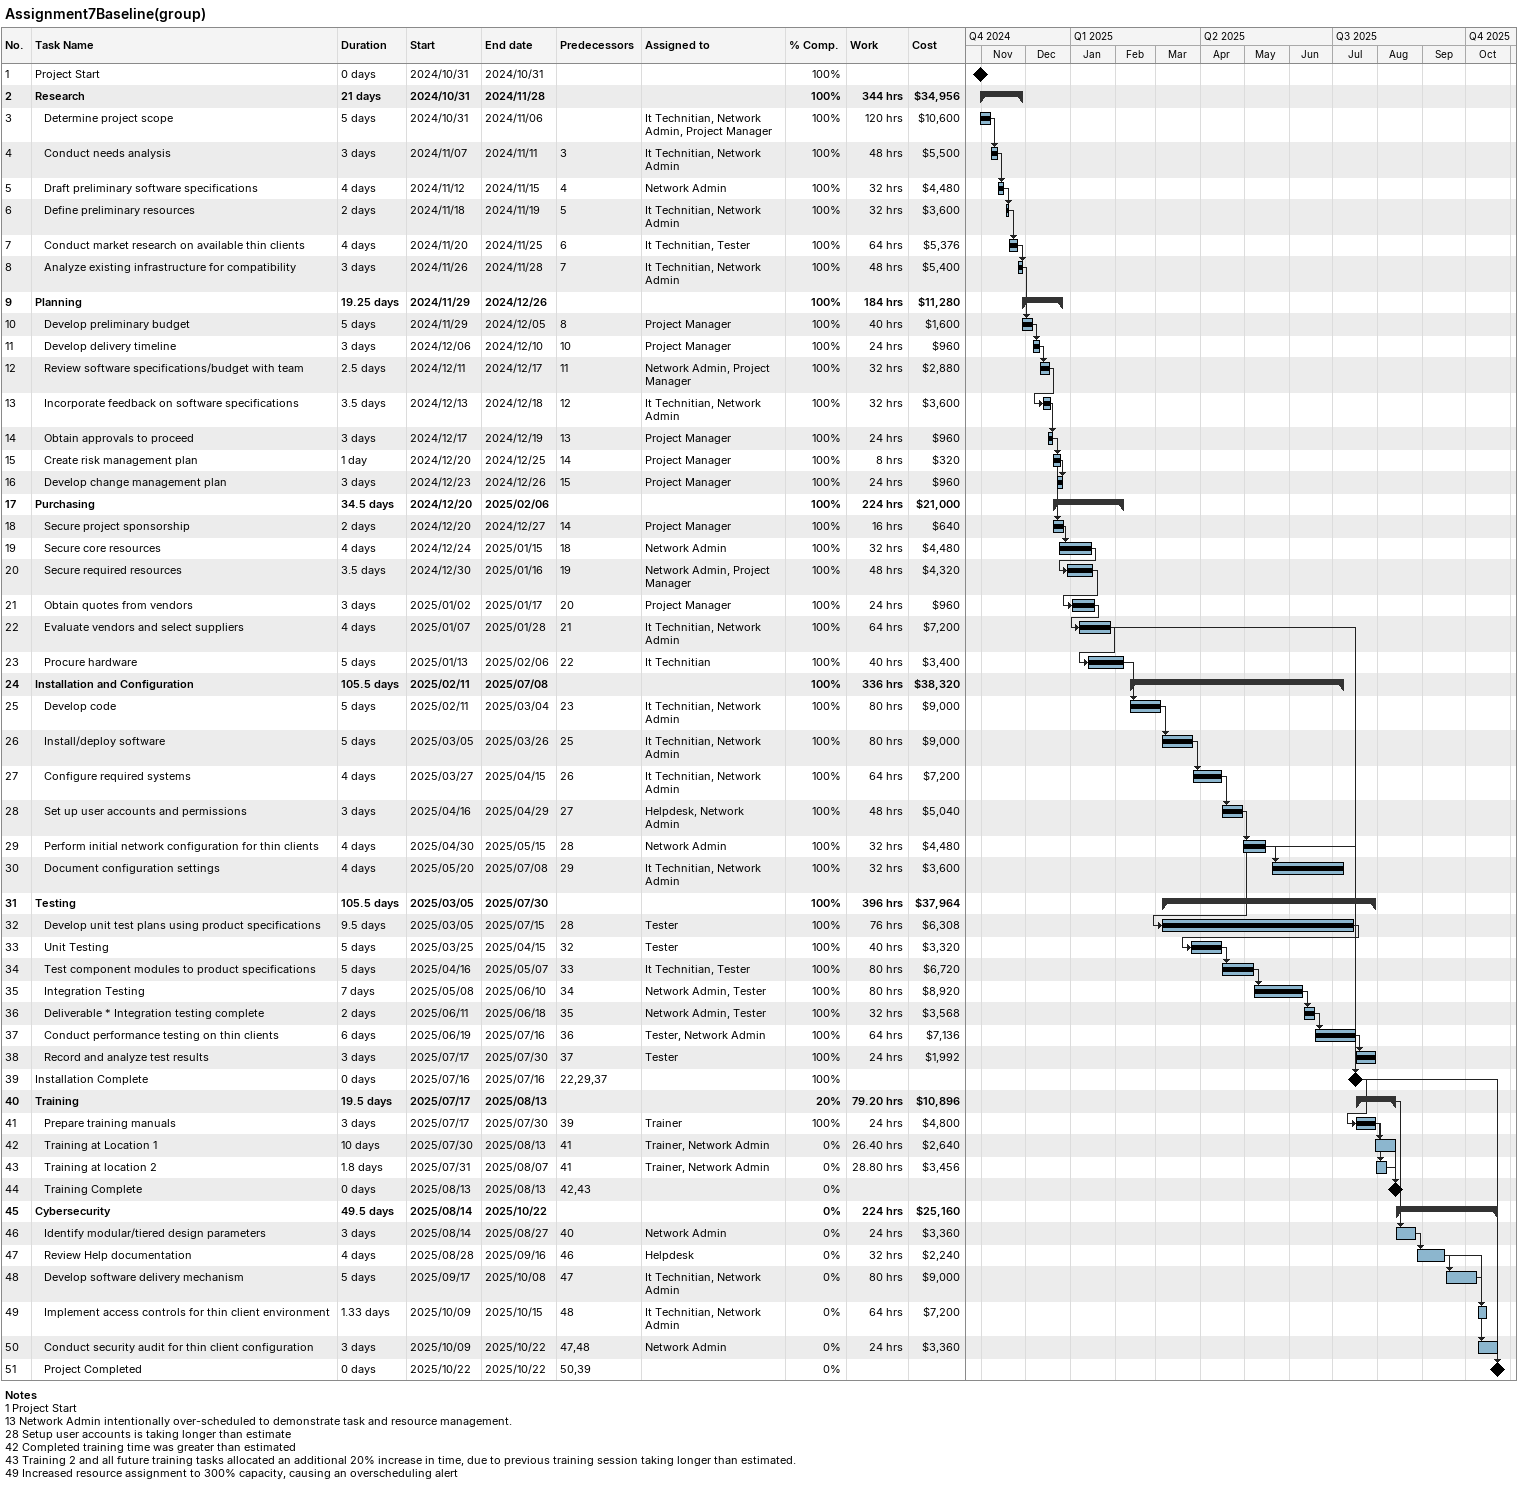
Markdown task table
Assignment7Baseline(group)

| ID | Level | Task | Duration | Start | Finish | Predecessors | Resources | % complete | Work (h) | Cost ($) |
|---|---|---|---|---|---|---|---|---|---|---|
| 1 | 1 | Project Start | 0d | 2024-10-31 | 2024-10-31 |  |  | 100 |  |  |
| 2 | 1 | **Research** | 21d | 2024-10-31 | 2024-11-28 |  |  | 100 | 344 | 34956 |
| 3 | 2 | Determine project scope | 5d | 2024-10-31 | 2024-11-06 |  | It Technitian, Network Admin, Project Manager | 100 | 120 | 10600 |
| 4 | 2 | Conduct needs analysis | 3d | 2024-11-07 | 2024-11-11 | 3 | It Technitian, Network Admin | 100 | 48 | 5500 |
| 5 | 2 | Draft preliminary software specifications | 4d | 2024-11-12 | 2024-11-15 | 4 | Network Admin | 100 | 32 | 4480 |
| 6 | 2 | Define preliminary resources | 2d | 2024-11-18 | 2024-11-19 | 5 | It Technitian, Network Admin | 100 | 32 | 3600 |
| 7 | 2 | Conduct market research on available thin clients | 4d | 2024-11-20 | 2024-11-25 | 6 | It Technitian, Tester | 100 | 64 | 5376 |
| 8 | 2 | Analyze existing infrastructure for compatibility | 3d | 2024-11-26 | 2024-11-28 | 7 | It Technitian, Network Admin | 100 | 48 | 5400 |
| 9 | 1 | **Planning** | 19.25d | 2024-11-29 | 2024-12-26 |  |  | 100 | 184 | 11280 |
| 10 | 2 | Develop preliminary budget | 5d | 2024-11-29 | 2024-12-05 | 8 | Project Manager | 100 | 40 | 1600 |
| 11 | 2 | Develop delivery timeline | 3d | 2024-12-06 | 2024-12-10 | 10 | Project Manager | 100 | 24 | 960 |
| 12 | 2 | Review software specifications/budget with team | 2.5d | 2024-12-11 | 2024-12-17 | 11 | Network Admin, Project Manager | 100 | 32 | 2880 |
| 13 | 2 | Incorporate feedback on software specifications | 3.5d | 2024-12-13 | 2024-12-18 | 12 | It Technitian, Network Admin | 100 | 32 | 3600 |
| 14 | 2 | Obtain approvals to proceed | 3d | 2024-12-17 | 2024-12-19 | 13 | Project Manager | 100 | 24 | 960 |
| 15 | 2 | Create risk management plan | 1d | 2024-12-20 | 2024-12-25 | 14 | Project Manager | 100 | 8 | 320 |
| 16 | 2 | Develop change management plan | 3d | 2024-12-23 | 2024-12-26 | 15 | Project Manager | 100 | 24 | 960 |
| 17 | 1 | **Purchasing** | 34.5d | 2024-12-20 | 2025-02-06 |  |  | 100 | 224 | 21000 |
| 18 | 2 | Secure project sponsorship | 2d | 2024-12-20 | 2024-12-27 | 14 | Project Manager | 100 | 16 | 640 |
| 19 | 2 | Secure core resources | 4d | 2024-12-24 | 2025-01-15 | 18 | Network Admin | 100 | 32 | 4480 |
| 20 | 2 | Secure required resources | 3.5d | 2024-12-30 | 2025-01-16 | 19 | Network Admin, Project Manager | 100 | 48 | 4320 |
| 21 | 2 | Obtain quotes from vendors | 3d | 2025-01-02 | 2025-01-17 | 20 | Project Manager | 100 | 24 | 960 |
| 22 | 2 | Evaluate vendors and select suppliers | 4d | 2025-01-07 | 2025-01-28 | 21 | It Technitian, Network Admin | 100 | 64 | 7200 |
| 23 | 2 | Procure hardware | 5d | 2025-01-13 | 2025-02-06 | 22 | It Technitian | 100 | 40 | 3400 |
| 24 | 1 | **Installation and Configuration** | 105.5d | 2025-02-11 | 2025-07-08 |  |  | 100 | 336 | 38320 |
| 25 | 2 | Develop code | 5d | 2025-02-11 | 2025-03-04 | 23 | It Technitian, Network Admin | 100 | 80 | 9000 |
| 26 | 2 | Install/deploy software | 5d | 2025-03-05 | 2025-03-26 | 25 | It Technitian, Network Admin | 100 | 80 | 9000 |
| 27 | 2 | Configure required systems | 4d | 2025-03-27 | 2025-04-15 | 26 | It Technitian, Network Admin | 100 | 64 | 7200 |
| 28 | 2 | Set up user accounts and permissions | 3d | 2025-04-16 | 2025-04-29 | 27 | Helpdesk, Network Admin | 100 | 48 | 5040 |
| 29 | 2 | Perform initial network configuration for thin clients | 4d | 2025-04-30 | 2025-05-15 | 28 | Network Admin | 100 | 32 | 4480 |
| 30 | 2 | Document configuration settings | 4d | 2025-05-20 | 2025-07-08 | 29 | It Technitian, Network Admin | 100 | 32 | 3600 |
| 31 | 1 | **Testing** | 105.5d | 2025-03-05 | 2025-07-30 |  |  | 100 | 396 | 37964 |
| 32 | 2 | Develop unit test plans using product specifications | 9.5d | 2025-03-05 | 2025-07-15 | 28 | Tester | 100 | 76 | 6308 |
| 33 | 2 | Unit Testing | 5d | 2025-03-25 | 2025-04-15 | 32 | Tester | 100 | 40 | 3320 |
| 34 | 2 | Test component modules to product specifications | 5d | 2025-04-16 | 2025-05-07 | 33 | It Technitian, Tester | 100 | 80 | 6720 |
| 35 | 2 | Integration Testing | 7d | 2025-05-08 | 2025-06-10 | 34 | Network Admin, Tester | 100 | 80 | 8920 |
| 36 | 2 | Deliverable * Integration testing complete | 2d | 2025-06-11 | 2025-06-18 | 35 | Network Admin, Tester | 100 | 32 | 3568 |
| 37 | 2 | Conduct performance testing on thin clients | 6d | 2025-06-19 | 2025-07-16 | 36 | Tester, Network Admin | 100 | 64 | 7136 |
| 38 | 2 | Record and analyze test results | 3d | 2025-07-17 | 2025-07-30 | 37 | Tester | 100 | 24 | 1992 |
| 39 | 1 | Installation Complete | 0d | 2025-07-16 | 2025-07-16 | 22, 29, 37 |  | 100 |  |  |
| 40 | 1 | **Training** | 19.5d | 2025-07-17 | 2025-08-13 |  |  | 20 | 79.20 | 10896 |
| 41 | 2 | Prepare training manuals | 3d | 2025-07-17 | 2025-07-30 | 39 | Trainer | 100 | 24 | 4800 |
| 42 | 2 | Training at Location 1 | 10d | 2025-07-30 | 2025-08-13 | 41 | Trainer, Network Admin | 0 | 26.40 | 2640 |
| 43 | 2 | Training at location 2 | 1.8d | 2025-07-31 | 2025-08-07 | 41 | Trainer, Network Admin | 0 | 28.80 | 3456 |
| 44 | 2 | Training Complete | 0d | 2025-08-13 | 2025-08-13 | 42, 43 |  | 0 |  |  |
| 45 | 1 | **Cybersecurity** | 49.5d | 2025-08-14 | 2025-10-22 |  |  | 0 | 224 | 25160 |
| 46 | 2 | Identify modular/tiered design parameters | 3d | 2025-08-14 | 2025-08-27 | 40 | Network Admin | 0 | 24 | 3360 |
| 47 | 2 | Review Help documentation | 4d | 2025-08-28 | 2025-09-16 | 46 | Helpdesk | 0 | 32 | 2240 |
| 48 | 2 | Develop software delivery mechanism | 5d | 2025-09-17 | 2025-10-08 | 47 | It Technitian, Network Admin | 0 | 80 | 9000 |
| 49 | 2 | Implement access controls for thin client environment | 1.33d | 2025-10-09 | 2025-10-15 | 48 | It Technitian, Network Admin | 0 | 64 | 7200 |
| 50 | 2 | Conduct security audit for thin client configuration | 3d | 2025-10-09 | 2025-10-22 | 47, 48 | Network Admin | 0 | 24 | 3360 |
| 51 | 2 | Project Completed | 0d | 2025-10-22 | 2025-10-22 | 50, 39 |  | 0 |  |  |

Notes
- 1: Project Start
- 13: Network Admin intentionally over-scheduled to demonstrate task and resource management.
- 28: Setup user accounts is taking longer than estimate
- 42: Completed training time was greater than estimated
- 43: Training 2 and all future training tasks allocated an additional 20% increase in time, due to previous training session taking longer than estimated.
- 49: Increased resource assignment to 300% capacity, causing an overscheduling alert
